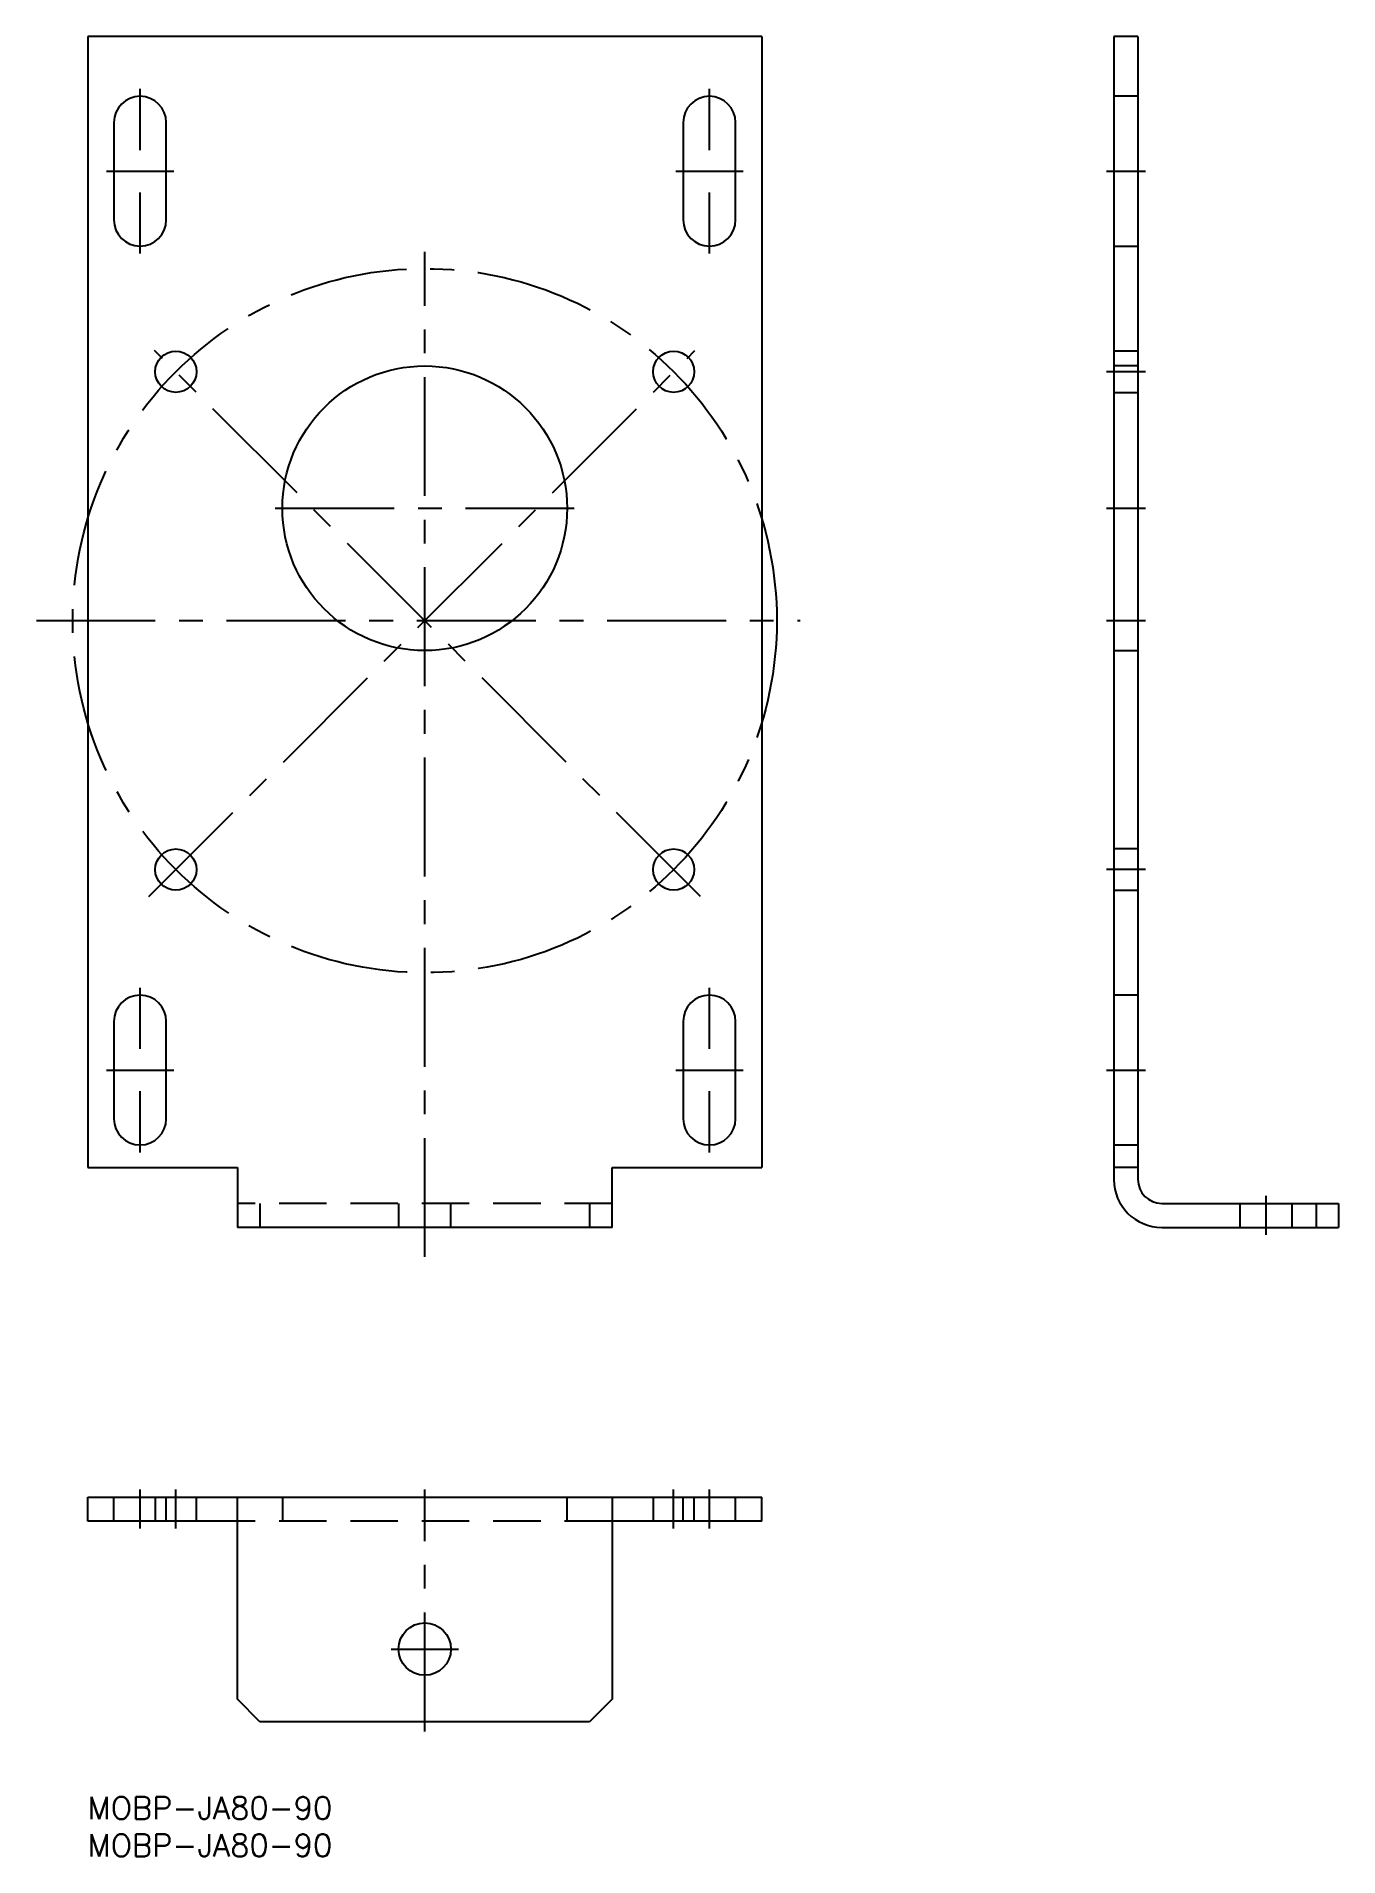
# Model space of a CAD drawing. Extents: x -7 to 167, y -8 to 235.
import ezdxf

# ---------------------------------------------------------------- set-up
doc = ezdxf.new("R2010")
doc.units = 0
doc.header["$LTSCALE"] = 0.5
doc.linetypes.add('CENTER', pattern=[50.8, 31.75, -6.35, 6.35, -6.35])
doc.linetypes.add('DASHED', pattern=[19.05, 12.7, -6.35])
for name, color, linetype in [('MSM_CENTER', 1, 'CENTER'), ('MSM_CONTINUOUS', 7, 'CONTINUOUS'), ('MSM_DASHED', 4, 'DASHED'), ('MSM_PART_NUMBER', 7, 'CONTINUOUS')]:
    doc.layers.add(name, color=color, linetype=linetype)
doc.styles.get("Standard").update_dxf_attribs({"font": 'txt.shx', "height": 3, "bigfont": 'bigfont.shx'})

msp = doc.modelspace()

# ---------------------------------------------------------------- linework, layer by layer
at = {"layer": 'MSM_CENTER'}
for p, q in [((7, 219.82), (7, 228)), ((83, 219.82), (83, 228)), ((2.5, 217), (11.5, 217)), ((78.5, 217), (87.5, 217)), ((136, 217), (141.2, 217)), ((7, 206), (7, 214.18)), ((83, 206), (83, 214.18)), ((45, 72.05), (45, 206.22)), ((8.17, 120.17), (81.07, 193.07)), ((81.83, 120.17), (8.93, 193.07)), ((141.2, 190.23), (136, 190.23)), ((25.05, 172), (64.95, 172)), ((136, 172), (141.2, 172)), ((-6.85, 157), (95.1, 157)), ((136, 157), (141.2, 157)), ((141.2, 123.77), (136, 123.77)), ((7, 99.82), (7, 108)), ((83, 99.82), (83, 108)), ((2.5, 97), (11.5, 97)), ((78.5, 97), (87.5, 97)), ((136, 97), (141.2, 97)), ((7, 86), (7, 94.18)), ((83, 86), (83, 94.18)), ((157.3, 80.2), (157.3, 75)), ((7, 35.8), (7, 41)), ((11.77, 35.8), (11.77, 41)), ((45, 8.72), (45, 41)), ((78.23, 35.8), (78.23, 41)), ((83, 35.8), (83, 41)), ((40.5, 19.7), (49.5, 19.7))]:
    msp.add_line(p, q, dxfattribs=at)
msp.add_circle((45, 157), 47, dxfattribs=at)
at = {"layer": 'MSM_CONTINUOUS'}
for p, q in [((0, 235), (0, 84)), ((90, 235), (0, 235)), ((90, 235), (90, 84)), ((137, 235), (137, 82.4)), ((140.2, 235), (137, 235)), ((140.2, 235), (140.2, 82.4)), ((3.5, 223.5), (3.5, 210.5)), ((10.5, 210.5), (10.5, 223.5)), ((79.5, 223.5), (79.5, 210.5)), ((86.5, 210.5), (86.5, 223.5)), ((3.5, 103.5), (3.5, 90.5)), ((10.5, 90.5), (10.5, 103.5)), ((79.5, 103.5), (79.5, 90.5)), ((86.5, 90.5), (86.5, 103.5)), ((0, 84), (20, 84)), ((20, 84), (20, 76)), ((70, 76), (70, 84)), ((70, 84), (90, 84)), ((140.2, 84), (137, 84)), ((143.4, 79.2), (167, 79.2)), ((164, 79.2), (164, 76)), ((167, 79.2), (167, 76)), ((70, 76), (20, 76)), ((143.4, 76), (167, 76)), ((0, 40), (90, 40)), ((0, 36.8), (0, 40)), ((20, 13), (20, 40)), ((70, 40), (70, 13)), ((90, 36.8), (90, 40)), ((20, 36.8), (0, 36.8)), ((90, 36.8), (70, 36.8)), ((23, 10), (20, 13)), ((70, 13), (67, 10)), ((67, 10), (23, 10))]:
    msp.add_line(p, q, dxfattribs=at)
for centre, radius in [((11.77, 190.23), 2.75), ((78.23, 190.23), 2.75), ((45, 172), 19), ((11.77, 123.77), 2.75), ((78.23, 123.77), 2.75), ((45, 19.7), 3.5)]:
    msp.add_circle(centre, radius, dxfattribs=at)
for centre, radius, start, end in [((7, 223.5), 3.5, 0, 180), ((83, 223.5), 3.5, 0, 180), ((7, 210.5), 3.5, 180, 0), ((83, 210.5), 3.5, 180, 0), ((7, 103.5), 3.5, 0, 180), ((83, 103.5), 3.5, 0, 180), ((7, 90.5), 3.5, 180, 0), ((83, 90.5), 3.5, 180, 0), ((143.4, 82.4), 6.4, 180, 270), ((143.4, 82.4), 3.2, 180, 270)]:
    msp.add_arc(centre, radius, start, end, dxfattribs=at)
at = {"layer": 'MSM_DASHED'}
for p, q in [((140.2, 227), (137, 227)), ((137, 207), (140.2, 207)), ((140.2, 192.98), (137, 192.98)), ((140.2, 191), (137, 191)), ((137, 187.48), (140.2, 187.48)), ((137, 153), (140.2, 153)), ((140.2, 126.52), (137, 126.52)), ((137, 121.02), (140.2, 121.02)), ((140.2, 107), (137, 107)), ((137, 87), (140.2, 87)), ((70, 79.2), (20, 79.2)), ((23, 79.2), (23, 76)), ((41.5, 79.2), (41.5, 76)), ((48.5, 76), (48.5, 79.2)), ((67, 79.2), (67, 76)), ((153.8, 79.2), (153.8, 76)), ((160.8, 76), (160.8, 79.2)), ((3.5, 36.8), (3.5, 40)), ((9.02, 40), (9.02, 36.8)), ((10.5, 36.8), (10.5, 40)), ((14.52, 36.8), (14.52, 40)), ((26, 40), (26, 36.8)), ((64, 36.8), (64, 40)), ((75.48, 40), (75.48, 36.8)), ((79.5, 36.8), (79.5, 40)), ((80.98, 36.8), (80.98, 40)), ((86.5, 36.8), (86.5, 40)), ((70, 36.8), (20, 36.8))]:
    msp.add_line(p, q, dxfattribs=at)

# ---------------------------------------------------------------- texts
at = {"layer": 'MSM_PART_NUMBER'}
for p in [(0, -3), (0, -8)]:
    msp.add_text('MOBP-JA80-90', height=3, dxfattribs=at).set_placement(p)

doc.saveas('drawing.dxf')
